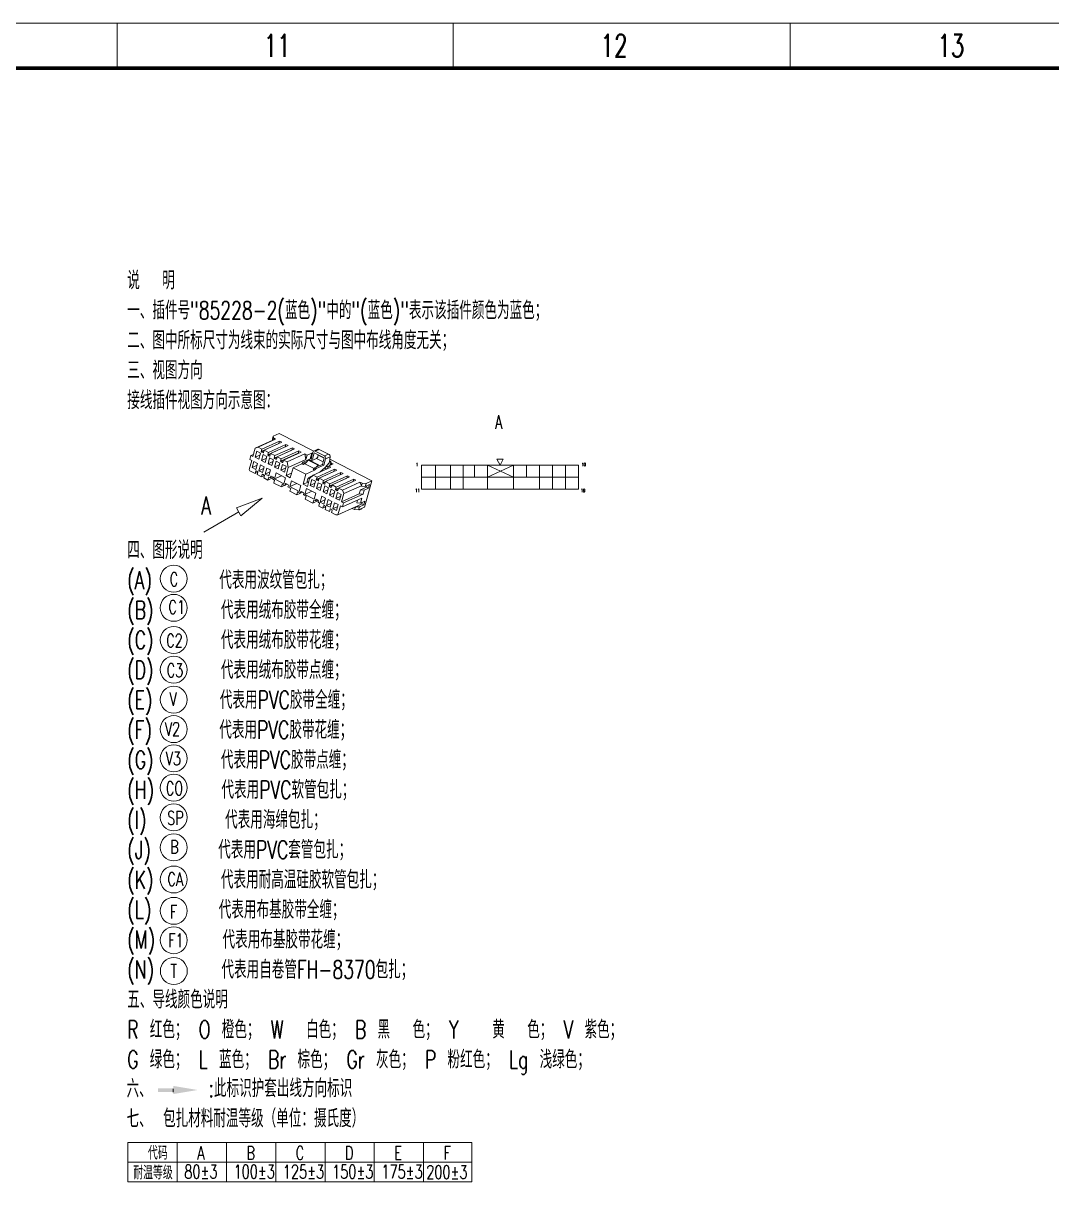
# Model space of a CAD drawing. Header units: millimetres. Extents: x 296 to 1485, y 44 to 885.
# Drawn here: x 1027.4 to 1256.5, y 627.6 to 885.4 of the extents above; entities that cross this region are included whole.
import ezdxf

# ---------------------------------------------------------------- set-up
doc = ezdxf.new("R2010")
doc.units = ezdxf.units.MM
doc.layers.add('0Filament', color=7, linetype='Continuous', lineweight=20)
doc.layers.add('2FRAME', color=2, linetype='Continuous', lineweight=70)
doc.styles.add('HZ', font='TXT', dxfattribs={"width": 0.7, "height": 4, "bigfont": 'HZTXT'})

msp = doc.modelspace()

# ---------------------------------------------------------------- hatches: boundary and pattern name
at = {"layer": '0Filament'}
msp.add_hatch(color=256, dxfattribs=at).paths.add_polyline_path([(1060.87, 648.39), (1057.47, 648.39), (1057.47, 647.61), (1060.87, 647.61)])

# ---------------------------------------------------------------- linework, layer by layer
for p, q in [((296.47, 885.43), (1485.47, 885.43)), ((1048.39, 885.43), (1048.39, 875.53)), ((1123.21, 885.43), (1123.21, 875.53)), ((1198.24, 885.43), (1198.24, 875.53)), ((1095.69, 788.39), (1105.08, 783.59)), ((1074.93, 777.57), (1080.62, 779.7)), ((1080.62, 779.7), (1075.93, 775.84)), ((1074.93, 777.57), (1075.93, 775.84)), ((1050.77, 627.61), (1050.77, 636.38)), ((1050.77, 636.38), (1127.3, 636.38)), ((1061.74, 627.61), (1061.74, 636.38)), ((1072.71, 627.61), (1072.71, 636.38)), ((1083.68, 627.61), (1083.68, 636.38)), ((1094.65, 627.61), (1094.65, 636.38)), ((1105.62, 627.61), (1105.62, 636.38)), ((1116.59, 627.61), (1116.59, 636.38)), ((1127.3, 636.38), (1127.3, 627.61)), ((1050.77, 631.99), (1127.3, 631.99)), ((1127.3, 627.61), (1050.77, 627.61))]:
    msp.add_line(p, q, dxfattribs=at)
at = {"layer": '0Filament', "ltscale": 0.071605}
for p, q in [((1084.42, 794.14), (1083.12, 793.55)), ((1105.08, 783.59), (1103.78, 783)), ((1103.43, 777.71), (1102.12, 777.12))]:
    msp.add_line(p, q, dxfattribs=at)
at = {"layer": '0Filament', "ltscale": 0.43274}
for p, q in [((1084.42, 794.14), (1092.13, 790.21)), ((1116.12, 781.71), (1116.12, 787.05)), ((1116.12, 787.05), (1151.09, 787.05)), ((1119.27, 781.71), (1119.27, 787.05)), ((1122.55, 781.71), (1122.55, 787.05)), ((1125.38, 781.71), (1125.38, 787.05)), ((1127.95, 784.38), (1127.95, 787.05)), ((1130.84, 781.71), (1130.84, 787.05)), ((1136.63, 784.38), (1130.84, 787.05)), ((1130.84, 784.38), (1136.63, 787.05)), ((1132.91, 788.44), (1134.3, 788.44)), ((1132.91, 788.44), (1133.61, 787.05)), ((1133.61, 787.05), (1134.3, 788.44)), ((1136.63, 781.71), (1136.63, 787.05)), ((1139.52, 784.38), (1139.52, 787.05)), ((1142.41, 781.71), (1142.41, 787.05)), ((1145.31, 781.71), (1145.31, 787.05)), ((1148.2, 781.71), (1148.2, 787.05)), ((1151.09, 781.71), (1151.09, 787.05)), ((1116.12, 784.38), (1151.09, 784.38)), ((1116.12, 781.71), (1151.09, 781.71))]:
    msp.add_line(p, q, dxfattribs=at)
at = {"layer": '0Filament', "ltscale": 0.214814}
for p, q in [((1079.09, 790.83), (1083, 792.61)), ((1079.73, 791.11), (1083.64, 792.88)), ((1085.8, 791.18), (1081.89, 789.4)), ((1087.38, 790.97), (1083.47, 789.2)), ((1087.87, 790.72), (1083.96, 788.95)), ((1086.22, 787.79), (1090.13, 789.57)), ((1092.02, 784.83), (1095.93, 786.61)), ((1098.05, 784.92), (1094.14, 783.15)), ((1098.2, 785.45), (1094.28, 783.67)), ((1098.69, 785.2), (1094.77, 783.42)), ((1099.63, 784.72), (1095.71, 782.94)), ((1098.51, 781.52), (1102.42, 783.29)), ((1097.53, 776.04), (1101.44, 777.82))]:
    msp.add_line(p, q, dxfattribs=at)
at = {"layer": '0Filament', "ltscale": 0.214816}
for p, q in [((1084.37, 791.91), (1080.46, 790.13)), ((1084.52, 792.43), (1080.61, 790.66)), ((1085.01, 792.18), (1081.1, 790.41)), ((1085.95, 791.7), (1082.04, 789.93)), ((1086.44, 791.45), (1082.53, 789.68)), ((1087.23, 790.45), (1083.32, 788.67)), ((1088.66, 789.72), (1084.75, 787.94)), ((1088.81, 790.24), (1084.89, 788.47)), ((1089.3, 789.99), (1085.38, 788.22)), ((1086.47, 786.53), (1090.39, 788.31)), ((1096.62, 785.65), (1092.71, 783.88)), ((1096.77, 786.18), (1092.86, 784.4)), ((1099.48, 784.19), (1095.57, 782.42)), ((1100.12, 784.47), (1096.2, 782.69)), ((1101.05, 783.99), (1097.14, 782.21)), ((1100.91, 783.46), (1096.99, 781.69)), ((1101.54, 783.74), (1097.63, 781.96)), ((1098.85, 780.74), (1102.76, 782.51))]:
    msp.add_line(p, q, dxfattribs=at)
at = {"layer": '0Filament', "ltscale": 0.034189}
for p, q in [((1083.12, 793.55), (1082.93, 792.89)), ((1082.1, 784.43), (1081.91, 783.77)), ((1083.4, 783.76), (1083.22, 783.1)), ((1085.12, 782.88), (1084.93, 782.23)), ((1087, 781.92), (1086.81, 781.27)), ((1102.76, 782.4), (1102.95, 783.06)), ((1103.78, 783), (1103.59, 782.34)), ((1088.36, 780.47), (1088.55, 781.13)), ((1090.24, 779.52), (1090.43, 780.17)), ((1091.96, 778.64), (1092.14, 779.3)), ((1093.26, 777.97), (1093.45, 778.63)), ((1102.31, 777.78), (1102.12, 777.12))]:
    msp.add_line(p, q, dxfattribs=at)
at = {"layer": '0Filament', "ltscale": 0.014991}
msp.add_line((1082.98, 792.6), (1082.93, 792.89), dxfattribs=at)
at = {"layer": '0Filament', "ltscale": 0.027351}
for p, q in [((1083, 792.61), (1083.15, 793.13)), ((1084.37, 791.91), (1084.52, 792.43)), ((1080.61, 790.66), (1080.46, 790.13)), ((1081.1, 790.41), (1080.95, 789.88)), ((1082.53, 789.68), (1082.38, 789.15)), ((1083.47, 789.2), (1083.32, 788.67)), ((1087.23, 790.45), (1087.38, 790.97)), ((1088.66, 789.72), (1088.81, 790.24)), ((1084.89, 788.47), (1084.75, 787.94)), ((1085.38, 788.22), (1085.24, 787.69)), ((1079.22, 785.74), (1079.07, 785.22)), ((1080.65, 785.01), (1080.5, 784.49)), ((1081.14, 784.76), (1080.99, 784.24)), ((1092.71, 783.88), (1092.86, 784.4)), ((1096.62, 785.65), (1096.77, 786.18)), ((1099.48, 784.19), (1099.63, 784.72)), ((1100.91, 783.46), (1101.05, 783.99)), ((1094.14, 783.15), (1094.28, 783.67)), ((1094.63, 782.9), (1094.77, 783.42)), ((1095.57, 782.42), (1095.71, 782.94)), ((1096.06, 782.17), (1096.2, 782.69)), ((1096.99, 781.69), (1097.14, 782.21)), ((1097.48, 781.44), (1097.63, 781.96)), ((1102.76, 782.51), (1102.91, 783.04)), ((1094.67, 777.25), (1094.82, 777.78)), ((1095.61, 776.77), (1095.76, 777.3)), ((1096.1, 776.52), (1096.25, 777.05))]:
    msp.add_line(p, q, dxfattribs=at)
at = {"layer": '0Filament', "ltscale": 0.034777}
for p, q in [((1083, 792.61), (1083.64, 792.88)), ((1079.09, 790.83), (1079.73, 791.11))]:
    msp.add_line(p, q, dxfattribs=at)
at = {"layer": '0Filament', "ltscale": 0.020395}
msp.add_line((1083.19, 793.15), (1083.12, 793.55), dxfattribs=at)
at = {"layer": '0Filament', "ltscale": 0.002009}
for p, q in [((1083.19, 793.15), (1083.15, 793.13)), ((1102.95, 783.06), (1102.91, 783.04))]:
    msp.add_line(p, q, dxfattribs=at)
at = {"layer": '0Filament', "ltscale": 0.027506}
for p, q in [((1083.64, 792.88), (1083.15, 793.13)), ((1084.52, 792.43), (1085.01, 792.18)), ((1085.95, 791.7), (1086.44, 791.45)), ((1087.38, 790.97), (1087.87, 790.72)), ((1088.81, 790.24), (1089.3, 789.99)), ((1097.26, 785.93), (1096.77, 786.18)), ((1098.69, 785.2), (1098.2, 785.45)), ((1101.54, 783.74), (1101.05, 783.99)), ((1102.91, 783.04), (1102.42, 783.29))]:
    msp.add_line(p, q, dxfattribs=at)
at = {"layer": '0Filament', "ltscale": 0.000609419}
for p, q in [((1084.37, 791.91), (1084.38, 791.9)), ((1100.91, 783.45), (1100.91, 783.46))]:
    msp.add_line(p, q, dxfattribs=at)
at = {"layer": '0Filament', "ltscale": 0.027352}
for p, q in [((1085.8, 791.18), (1085.95, 791.7)), ((1082.04, 789.93), (1081.89, 789.4)), ((1083.96, 788.95), (1083.81, 788.42)), ((1079.71, 785.49), (1079.56, 784.97)), ((1093.2, 783.63), (1093.35, 784.15)), ((1098.05, 784.92), (1098.2, 785.45)), ((1094.18, 777.5), (1094.33, 778.03))]:
    msp.add_line(p, q, dxfattribs=at)
at = {"layer": '0Filament', "ltscale": 0.045585}
for p, q in [((1077.88, 788.34), (1078.12, 789.22)), ((1102.28, 780.69), (1102.53, 781.57)), ((1103.36, 781.51), (1103.11, 780.63)), ((1098.53, 777.79), (1098.78, 778.67))]:
    msp.add_line(p, q, dxfattribs=at)
at = {"layer": '0Filament', "ltscale": 0.032344}
msp.add_line((1078.71, 789.48), (1078.12, 789.22), dxfattribs=at)
at = {"layer": '0Filament', "ltscale": 0.025213}
for p, q in [((1078.12, 789.22), (1078.57, 788.99)), ((1077.88, 788.34), (1078.32, 788.11)), ((1098.09, 778.02), (1098.53, 777.79)), ((1102.82, 778.45), (1103.27, 778.22))]:
    msp.add_line(p, q, dxfattribs=at)
at = {"layer": '0Filament', "ltscale": 0.09573}
msp.add_line((1078.57, 788.99), (1079.09, 790.83), dxfattribs=at)
at = {"layer": '0Filament', "ltscale": 0.068379}
for p, q in [((1079.46, 790.16), (1079.09, 788.85)), ((1081.71, 789.02), (1081.34, 787.7)), ((1078.82, 787.88), (1078.45, 786.57)), ((1081.07, 786.73), (1080.7, 785.42)), ((1082.32, 788.7), (1081.95, 787.39)), ((1084.57, 787.56), (1084.2, 786.24)), ((1085.88, 784.27), (1085.51, 782.96)), ((1091.34, 782.59), (1091.71, 783.91)), ((1087.17, 783.62), (1086.8, 782.3)), ((1089.25, 782.55), (1088.88, 781.24)), ((1090.54, 781.9), (1090.17, 780.58)), ((1093.59, 781.45), (1093.96, 782.76)), ((1094.2, 781.13), (1094.57, 782.45)), ((1095.63, 780.4), (1096, 781.72)), ((1096.44, 779.99), (1096.82, 781.3)), ((1094.99, 778.12), (1095.36, 779.44)), ((1097.23, 776.97), (1097.6, 778.29))]:
    msp.add_line(p, q, dxfattribs=at)
at = {"layer": '0Filament', "ltscale": 0.058808}
for p, q in [((1079.09, 788.85), (1080.16, 789.33)), ((1080.52, 788.12), (1081.59, 788.6)), ((1083.38, 786.66), (1084.45, 787.14)), ((1084.81, 785.93), (1085.88, 786.41)), ((1079.88, 785.84), (1080.95, 786.32)), ((1081.31, 785.11), (1082.38, 785.59)), ((1091.34, 782.59), (1092.41, 783.08)), ((1095.63, 780.4), (1096.7, 780.89)), ((1096.41, 777.39), (1097.49, 777.88))]:
    msp.add_line(p, q, dxfattribs=at)
at = {"layer": '0Filament', "ltscale": 0.045844}
for p, q in [((1079.46, 790.16), (1080.28, 789.75)), ((1080.52, 788.12), (1081.34, 787.7)), ((1081.68, 786.42), (1082.5, 786.01)), ((1085.18, 787.24), (1086, 786.83)), ((1081.31, 785.11), (1082.12, 784.69)), ((1084.81, 785.93), (1085.63, 785.51)), ((1091.71, 783.91), (1092.53, 783.49)), ((1092.77, 781.86), (1093.59, 781.45)), ((1094.57, 782.45), (1095.39, 782.03)), ((1096, 781.72), (1096.82, 781.3)), ((1093.56, 778.85), (1094.37, 778.43)), ((1093.93, 780.17), (1094.74, 779.75)), ((1095.63, 780.4), (1096.44, 779.99)), ((1097.06, 779.67), (1097.87, 779.26)), ((1097.43, 780.99), (1098.24, 780.57))]:
    msp.add_line(p, q, dxfattribs=at)
at = {"layer": '0Filament', "ltscale": 0.049281}
msp.add_line((1079.73, 791.11), (1080.61, 790.66), dxfattribs=at)
at = {"layer": '0Filament', "ltscale": 0.068378}
for p, q in [((1080.28, 789.75), (1079.91, 788.43)), ((1080.89, 789.43), (1080.52, 788.12)), ((1079.64, 787.46), (1079.27, 786.15)), ((1080.25, 787.15), (1079.88, 785.84)), ((1081.68, 786.42), (1081.31, 785.11)), ((1083.14, 788.29), (1082.77, 786.97)), ((1083.75, 787.97), (1083.38, 786.66)), ((1085.18, 787.24), (1084.81, 785.93)), ((1086, 786.83), (1085.63, 785.51)), ((1082.5, 786.01), (1082.12, 784.69)), ((1083.8, 785.34), (1083.43, 784.02)), ((1092.16, 782.18), (1092.53, 783.49)), ((1092.77, 781.86), (1093.14, 783.18)), ((1095.02, 780.72), (1095.39, 782.03)), ((1092.62, 780.83), (1092.25, 779.52)), ((1093.56, 778.85), (1093.93, 780.17)), ((1094.37, 778.43), (1094.74, 779.75)), ((1095.8, 777.7), (1096.17, 779.02)), ((1096.41, 777.39), (1096.79, 778.71)), ((1097.06, 779.67), (1097.43, 780.99)), ((1097.87, 779.26), (1098.24, 780.57))]:
    msp.add_line(p, q, dxfattribs=at)
at = {"layer": '0Filament', "ltscale": 0.007071}
for p, q in [((1080.52, 790), (1080.46, 790.13)), ((1083.37, 788.54), (1083.32, 788.67)), ((1084.8, 787.81), (1084.75, 787.94)), ((1081.08, 784.89), (1081.14, 784.76)), ((1083.16, 784.3), (1083.1, 784.43)), ((1092.76, 783.75), (1092.71, 783.88)), ((1086.51, 782.59), (1086.45, 782.72)), ((1094.19, 783.02), (1094.14, 783.15)), ((1095.62, 782.29), (1095.57, 782.42)), ((1097.05, 781.56), (1096.99, 781.69)), ((1089.94, 780.84), (1089.88, 780.97)), ((1094.76, 777.91), (1094.82, 777.78))]:
    msp.add_line(p, q, dxfattribs=at)
at = {"layer": '0Filament', "ltscale": 0.029403}
for p, q in [((1081.05, 790.25), (1080.52, 790)), ((1085.34, 788.06), (1084.8, 787.81))]:
    msp.add_line(p, q, dxfattribs=at)
at = {"layer": '0Filament', "ltscale": 0.018336}
for p, q in [((1080.84, 789.84), (1080.52, 790)), ((1085.13, 787.65), (1084.8, 787.81)), ((1090.13, 787.61), (1089.81, 787.77)), ((1091.86, 788.39), (1091.53, 788.55))]:
    msp.add_line(p, q, dxfattribs=at)
at = {"layer": '0Filament', "ltscale": 0.005882}
for p, q in [((1080.95, 789.88), (1080.84, 789.84)), ((1083.81, 788.42), (1083.7, 788.38)), ((1096.06, 782.17), (1095.95, 782.12))]:
    msp.add_line(p, q, dxfattribs=at)
at = {"layer": '0Filament', "ltscale": 0.005796}
for p, q in [((1080.95, 789.88), (1080.84, 789.84)), ((1082.38, 789.15), (1082.27, 789.11)), ((1083.81, 788.42), (1083.7, 788.38)), ((1085.24, 787.69), (1085.13, 787.65)), ((1079.22, 785.74), (1079.33, 785.79)), ((1080.65, 785.01), (1080.76, 785.06)), ((1082.65, 784.66), (1082.55, 784.61)), ((1085.92, 782.99), (1085.81, 782.94)), ((1089.35, 781.24), (1089.24, 781.19)), ((1093.2, 783.63), (1093.09, 783.58)), ((1094.63, 782.9), (1094.52, 782.85)), ((1096.06, 782.17), (1095.95, 782.12)), ((1092.7, 779.53), (1092.59, 779.48)), ((1094.33, 778.03), (1094.44, 778.08)), ((1095.76, 777.3), (1095.86, 777.35))]:
    msp.add_line(p, q, dxfattribs=at)
at = {"layer": '0Filament', "ltscale": 0.045843}
for p, q in [((1080.89, 789.43), (1081.71, 789.02)), ((1078.45, 786.57), (1079.27, 786.15)), ((1080.25, 787.15), (1081.07, 786.73)), ((1081.95, 787.39), (1082.77, 786.97)), ((1083.75, 787.97), (1084.57, 787.56)), ((1091.34, 782.59), (1092.16, 782.18)), ((1093.14, 783.18), (1093.96, 782.76)), ((1094.2, 781.13), (1095.02, 780.72)), ((1096.79, 778.71), (1097.6, 778.29)), ((1094.99, 778.12), (1095.8, 777.7))]:
    msp.add_line(p, q, dxfattribs=at)
at = {"layer": '0Filament', "ltscale": 0.052719}
for p, q in [((1081.1, 790.41), (1082.04, 789.93)), ((1083.96, 788.95), (1084.89, 788.47)), ((1085.97, 784.76), (1086.91, 784.28)), ((1094.77, 783.42), (1095.71, 782.94)), ((1096.2, 782.69), (1097.14, 782.21)), ((1094.67, 777.25), (1095.61, 776.77)), ((1096.1, 776.52), (1097.04, 776.04))]:
    msp.add_line(p, q, dxfattribs=at)
at = {"layer": '0Filament', "ltscale": 0.00707}
for p, q in [((1081.94, 789.27), (1081.89, 789.4)), ((1079.66, 785.62), (1079.71, 785.49)), ((1093.2, 779.17), (1093.15, 779.3)), ((1096.19, 777.18), (1096.25, 777.05))]:
    msp.add_line(p, q, dxfattribs=at)
at = {"layer": '0Filament', "ltscale": 0.029405}
for p, q in [((1082.48, 789.52), (1081.94, 789.27)), ((1083.91, 788.79), (1083.37, 788.54)), ((1093.3, 783.99), (1092.76, 783.75)), ((1094.73, 783.26), (1094.19, 783.02)), ((1096.16, 782.53), (1095.62, 782.29)), ((1097.59, 781.8), (1097.05, 781.56))]:
    msp.add_line(p, q, dxfattribs=at)
at = {"layer": '0Filament', "ltscale": 0.018338}
for p, q in [((1082.27, 789.11), (1081.94, 789.27)), ((1083.7, 788.38), (1083.37, 788.54)), ((1089.79, 787.22), (1089.46, 787.39)), ((1092.67, 786.31), (1092.34, 786.48)), ((1094.39, 787.09), (1094.06, 787.26)), ((1096.12, 787.52), (1096.44, 787.35)), ((1079.33, 785.79), (1079.66, 785.62)), ((1080.76, 785.06), (1081.08, 784.89)), ((1092.32, 785.93), (1091.99, 786.09)), ((1093.09, 783.58), (1092.76, 783.75)), ((1094.52, 782.85), (1094.19, 783.02)), ((1095.95, 782.12), (1095.62, 782.29)), ((1097.38, 781.39), (1097.05, 781.56)), ((1094.44, 778.08), (1094.76, 777.91)), ((1095.86, 777.35), (1096.19, 777.18))]:
    msp.add_line(p, q, dxfattribs=at)
at = {"layer": '0Filament', "ltscale": 0.00588}
for p, q in [((1082.38, 789.15), (1082.27, 789.11)), ((1093.2, 783.63), (1093.09, 783.58)), ((1094.63, 782.9), (1094.52, 782.85)), ((1097.48, 781.44), (1097.38, 781.39))]:
    msp.add_line(p, q, dxfattribs=at)
at = {"layer": '0Filament', "ltscale": 0.052721}
for p, q in [((1082.53, 789.68), (1083.47, 789.2)), ((1093.35, 784.15), (1094.28, 783.67)), ((1089.77, 782.82), (1090.71, 782.34))]:
    msp.add_line(p, q, dxfattribs=at)
at = {"layer": '0Filament', "ltscale": 0.000608721}
for p, q in [((1085.8, 791.18), (1085.81, 791.17)), ((1096.62, 785.64), (1096.62, 785.65)), ((1098.05, 784.91), (1098.05, 784.92))]:
    msp.add_line(p, q, dxfattribs=at)
at = {"layer": '0Filament', "ltscale": 0.000608106}
for p, q in [((1087.23, 790.45), (1087.23, 790.44)), ((1099.48, 784.18), (1099.48, 784.19))]:
    msp.add_line(p, q, dxfattribs=at)
at = {"layer": '0Filament', "ltscale": 0.000608805}
msp.add_line((1088.66, 789.72), (1088.66, 789.71), dxfattribs=at)
at = {"layer": '0Filament', "ltscale": 0.064202}
for p, q in [((1090.13, 789.57), (1090.39, 788.31)), ((1086.22, 787.79), (1086.47, 786.53))]:
    msp.add_line(p, q, dxfattribs=at)
at = {"layer": '0Filament', "ltscale": 0.029798}
for p, q in [((1090.13, 789.57), (1090.66, 789.3)), ((1095.4, 786.88), (1095.93, 786.61)), ((1086.45, 782.72), (1085.92, 782.99)), ((1089.88, 780.97), (1089.35, 781.24))]:
    msp.add_line(p, q, dxfattribs=at)
at = {"layer": '0Filament', "ltscale": 0.051322}
msp.add_line((1090.39, 788.31), (1090.66, 789.3), dxfattribs=at)
at = {"layer": '0Filament', "ltscale": 0.057285}
for p, q in [((1091.71, 789.77), (1090.66, 789.3)), ((1096.44, 787.35), (1095.4, 786.88))]:
    msp.add_line(p, q, dxfattribs=at)
at = {"layer": '0Filament', "ltscale": 0.067625}
msp.add_line((1091.71, 789.77), (1091.34, 788.47), dxfattribs=at)
at = {"layer": '0Filament', "ltscale": 0.072937}
for p, q in [((1091.53, 788.55), (1091.92, 789.96)), ((1094.39, 787.09), (1094.78, 788.5))]:
    msp.add_line(p, q, dxfattribs=at)
at = {"layer": '0Filament', "ltscale": 0.008064}
msp.add_line((1091.71, 789.77), (1091.85, 789.7), dxfattribs=at)
at = {"layer": '0Filament', "ltscale": 0.074706}
for p, q in [((1091.86, 788.39), (1092.26, 789.82)), ((1094.06, 787.26), (1094.47, 788.7))]:
    msp.add_line(p, q, dxfattribs=at)
at = {"layer": '0Filament', "ltscale": 0.051281}
msp.add_line((1093.06, 790.63), (1092.13, 790.2), dxfattribs=at)
at = {"layer": '0Filament', "ltscale": 0.123776}
for p, q in [((1092.26, 789.82), (1094.47, 788.7)), ((1093.1, 787.09), (1090.9, 788.22)), ((1093.23, 787.15), (1091.03, 788.28))]:
    msp.add_line(p, q, dxfattribs=at)
at = {"layer": '0Filament', "ltscale": 0.050123}
for p, q in [((1092.46, 790.19), (1093.37, 790.6)), ((1095.41, 789.56), (1094.5, 789.15))]:
    msp.add_line(p, q, dxfattribs=at)
at = {"layer": '0Filament', "ltscale": 0.114608}
for p, q in [((1094.5, 789.15), (1092.46, 790.19)), ((1095.41, 789.56), (1093.37, 790.6))]:
    msp.add_line(p, q, dxfattribs=at)
at = {"layer": '0Filament', "ltscale": 0.01214}
for p, q in [((1093.02, 788.88), (1093.08, 789.11)), ((1095.55, 787.59), (1095.62, 787.82))]:
    msp.add_line(p, q, dxfattribs=at)
at = {"layer": '0Filament', "ltscale": 0.013681}
msp.add_line((1093.12, 789.39), (1093.08, 789.11), dxfattribs=at)
at = {"layer": '0Filament', "ltscale": 0.074931}
msp.add_line((1093.11, 789.3), (1094.44, 788.62), dxfattribs=at)
at = {"layer": '0Filament', "ltscale": 0.053937}
msp.add_line((1095.76, 788.94), (1094.78, 788.5), dxfattribs=at)
at = {"layer": '0Filament', "ltscale": 0.056592}
msp.add_line((1095.76, 788.94), (1095.62, 787.82), dxfattribs=at)
at = {"layer": '0Filament', "ltscale": 0.102568}
msp.add_line((1077.77, 786.14), (1078.32, 788.11), dxfattribs=at)
at = {"layer": '0Filament', "ltscale": 0.05881}
for p, q in [((1078.45, 786.57), (1079.52, 787.05)), ((1081.95, 787.39), (1083.02, 787.87)), ((1092.77, 781.86), (1093.84, 782.35)), ((1094.2, 781.13), (1095.27, 781.62)), ((1093.56, 778.85), (1094.63, 779.34)), ((1097.06, 779.67), (1098.13, 780.16)), ((1094.99, 778.12), (1096.06, 778.61))]:
    msp.add_line(p, q, dxfattribs=at)
at = {"layer": '0Filament', "ltscale": 0.045842}
for p, q in [((1078.82, 787.88), (1079.64, 787.46)), ((1079.09, 788.85), (1079.91, 788.43)), ((1082.32, 788.7), (1083.14, 788.29)), ((1083.38, 786.66), (1084.2, 786.24)), ((1079.88, 785.84), (1080.7, 785.42)), ((1095.36, 779.44), (1096.17, 779.02)), ((1096.41, 777.39), (1097.23, 776.97))]:
    msp.add_line(p, q, dxfattribs=at)
at = {"layer": '0Filament', "ltscale": 0.005881}
msp.add_line((1085.24, 787.69), (1085.13, 787.65), dxfattribs=at)
at = {"layer": '0Filament', "ltscale": 0.04699}
msp.add_line((1085.38, 788.22), (1086.22, 787.79), dxfattribs=at)
at = {"layer": '0Filament', "ltscale": 0.092272}
msp.add_line((1086.47, 786.53), (1085.97, 784.76), dxfattribs=at)
at = {"layer": '0Filament', "ltscale": 0.116243}
msp.add_line((1086.91, 784.28), (1087.54, 786.51), dxfattribs=at)
at = {"layer": '0Filament', "ltscale": 0.105414}
for p, q in [((1089.46, 787.39), (1087.54, 786.51)), ((1092.32, 785.93), (1090.4, 785.05))]:
    msp.add_line(p, q, dxfattribs=at)
at = {"layer": '0Filament', "ltscale": 0.160451}
msp.add_line((1090.4, 785.05), (1087.54, 786.51), dxfattribs=at)
at = {"layer": '0Filament', "ltscale": 0.025904}
for p, q in [((1089.81, 787.77), (1089.46, 787.39)), ((1090.5, 787.77), (1090.15, 787.38))]:
    msp.add_line(p, q, dxfattribs=at)
at = {"layer": '0Filament', "ltscale": 0.025903}
for p, q in [((1090.13, 787.61), (1089.79, 787.22)), ((1092.34, 786.48), (1091.99, 786.09)), ((1092.67, 786.31), (1092.32, 785.93))]:
    msp.add_line(p, q, dxfattribs=at)
at = {"layer": '0Filament', "ltscale": 0.01987}
msp.add_line((1090.15, 787.38), (1089.79, 787.22), dxfattribs=at)
at = {"layer": '0Filament', "ltscale": 0.094519}
for p, q in [((1091.53, 788.55), (1089.81, 787.77)), ((1094.39, 787.09), (1092.67, 786.31))]:
    msp.add_line(p, q, dxfattribs=at)
at = {"layer": '0Filament', "ltscale": 0.019872}
for p, q in [((1090.5, 787.77), (1090.13, 787.61)), ((1092.7, 786.64), (1092.34, 786.48))]:
    msp.add_line(p, q, dxfattribs=at)
at = {"layer": '0Filament', "ltscale": 0.115485}
msp.add_line((1092.21, 786.33), (1090.15, 787.38), dxfattribs=at)
at = {"layer": '0Filament', "ltscale": 0.030221}
for p, q in [((1090.9, 788.22), (1090.5, 787.77)), ((1093.1, 787.09), (1092.7, 786.64))]:
    msp.add_line(p, q, dxfattribs=at)
at = {"layer": '0Filament', "ltscale": 0.00716}
for p, q in [((1091.03, 788.28), (1090.9, 788.22)), ((1093.23, 787.15), (1093.1, 787.09))]:
    msp.add_line(p, q, dxfattribs=at)
at = {"layer": '0Filament', "ltscale": 0.030122}
msp.add_line((1091.86, 788.39), (1091.31, 788.14), dxfattribs=at)
at = {"layer": '0Filament', "ltscale": 0.067138}
msp.add_line((1092.77, 788.57), (1091.55, 788.02), dxfattribs=at)
at = {"layer": '0Filament', "ltscale": 0.023647}
msp.add_line((1093.13, 786.84), (1092.7, 786.64), dxfattribs=at)
at = {"layer": '0Filament', "ltscale": 0.019928}
msp.add_line((1093.02, 788.88), (1092.77, 788.57), dxfattribs=at)
at = {"layer": '0Filament', "ltscale": 0.081558}
msp.add_line((1092.77, 788.57), (1094.22, 787.83), dxfattribs=at)
at = {"layer": '0Filament', "ltscale": 0.051}
msp.add_line((1094.06, 787.26), (1093.13, 786.84), dxfattribs=at)
at = {"layer": '0Filament', "ltscale": 0.016533}
msp.add_line((1093.23, 787.15), (1093.13, 786.84), dxfattribs=at)
at = {"layer": '0Filament', "ltscale": 0.082202}
msp.add_line((1094.71, 786.55), (1093.46, 785.49), dxfattribs=at)
at = {"layer": '0Filament', "ltscale": 0.026143}
msp.add_line((1095.05, 786.21), (1094.59, 786.45), dxfattribs=at)
at = {"layer": '0Filament', "ltscale": 0.066593}
msp.add_line((1095.55, 787.59), (1094.71, 786.55), dxfattribs=at)
at = {"layer": '0Filament', "ltscale": 0.021432}
msp.add_line((1095.34, 786.66), (1094.96, 786.86), dxfattribs=at)
at = {"layer": '0Filament', "ltscale": 0.030493}
msp.add_line((1095.23, 786.29), (1095.4, 786.88), dxfattribs=at)
at = {"layer": '0Filament', "ltscale": 0.018434}
msp.add_line((1095.64, 788.01), (1095.97, 787.84), dxfattribs=at)
at = {"layer": '0Filament', "ltscale": 0.042221}
msp.add_line((1095.97, 787.84), (1095.74, 787.03), dxfattribs=at)
at = {"layer": '0Filament', "ltscale": 0.017929}
msp.add_line((1095.97, 787.84), (1096.12, 787.52), dxfattribs=at)
at = {"layer": '0Filament', "ltscale": 0.018765}
msp.add_line((1096.12, 787.52), (1096.02, 787.16), dxfattribs=at)
at = {"layer": '0Filament', "ltscale": 0.017676}
msp.add_line((1077.77, 786.14), (1077.91, 785.81), dxfattribs=at)
at = {"layer": '0Filament', "ltscale": 0.065326}
msp.add_line((1077.91, 785.81), (1079.07, 785.22), dxfattribs=at)
at = {"layer": '0Filament', "ltscale": 0.034779}
for p, q in [((1079.07, 785.22), (1079.71, 785.5)), ((1080.5, 784.49), (1081.14, 784.78)), ((1094.18, 777.5), (1094.81, 777.79)), ((1097.04, 776.04), (1097.53, 776.04))]:
    msp.add_line(p, q, dxfattribs=at)
at = {"layer": '0Filament', "ltscale": 0.05272}
msp.add_line((1079.56, 784.97), (1080.5, 784.49), dxfattribs=at)
at = {"layer": '0Filament', "ltscale": 0.051573}
for p, q in [((1080.99, 784.24), (1081.91, 783.77)), ((1093.26, 777.97), (1094.18, 777.5))]:
    msp.add_line(p, q, dxfattribs=at)
at = {"layer": '0Filament', "ltscale": 0.067787}
msp.add_line((1081.91, 783.77), (1083.15, 784.33), dxfattribs=at)
at = {"layer": '0Filament', "ltscale": 0.019484}
for p, q in [((1082.1, 784.43), (1082.44, 784.25)), ((1083.06, 783.94), (1083.4, 783.76)), ((1092.14, 779.3), (1092.49, 779.12)), ((1093.1, 778.81), (1093.45, 778.63))]:
    msp.add_line(p, q, dxfattribs=at)
at = {"layer": '0Filament', "ltscale": 0.018866}
for p, q in [((1082.55, 784.61), (1082.44, 784.25)), ((1092.49, 779.12), (1092.59, 779.48))]:
    msp.add_line(p, q, dxfattribs=at)
at = {"layer": '0Filament', "ltscale": 0.029366}
for p, q in [((1082.44, 784.25), (1082.98, 784.49)), ((1085.71, 782.58), (1086.25, 782.82)), ((1089.14, 780.83), (1089.67, 781.07)), ((1092.49, 779.12), (1093.02, 779.36))]:
    msp.add_line(p, q, dxfattribs=at)
at = {"layer": '0Filament', "ltscale": 0.025215}
for p, q in [((1083.1, 784.43), (1082.65, 784.66)), ((1103.87, 782.18), (1104.32, 781.95)), ((1093.15, 779.3), (1092.7, 779.53))]:
    msp.add_line(p, q, dxfattribs=at)
at = {"layer": '0Filament', "ltscale": 0.018868}
for p, q in [((1083.16, 784.3), (1083.06, 783.94)), ((1089.14, 780.83), (1089.24, 781.19)), ((1093.1, 778.81), (1093.2, 779.17))]:
    msp.add_line(p, q, dxfattribs=at)
at = {"layer": '0Filament', "ltscale": 0.085718}
for p, q in [((1083.43, 784.02), (1084.99, 784.73)), ((1086.8, 782.3), (1088.36, 783.01))]:
    msp.add_line(p, q, dxfattribs=at)
at = {"layer": '0Filament', "ltscale": 0.1169}
for p, q in [((1083.43, 784.02), (1085.51, 782.96)), ((1086.8, 782.3), (1088.88, 781.24)), ((1087.17, 783.62), (1089.25, 782.55)), ((1090.54, 781.9), (1092.62, 780.83))]:
    msp.add_line(p, q, dxfattribs=at)
at = {"layer": '0Filament', "ltscale": 0.116899}
for p, q in [((1083.8, 785.34), (1085.88, 784.27)), ((1090.17, 780.58), (1092.25, 779.52))]:
    msp.add_line(p, q, dxfattribs=at)
at = {"layer": '0Filament', "ltscale": 0.067629}
msp.add_line((1087.2, 785.32), (1085.97, 784.76), dxfattribs=at)
at = {"layer": '0Filament', "ltscale": 0.116244}
msp.add_line((1089.77, 782.82), (1090.4, 785.05), dxfattribs=at)
at = {"layer": '0Filament', "ltscale": 0.092273}
msp.add_line((1091.21, 784.11), (1090.71, 782.34), dxfattribs=at)
at = {"layer": '0Filament', "ltscale": 0.04101}
msp.add_line((1091.19, 784.42), (1091.93, 784.76), dxfattribs=at)
at = {"layer": '0Filament', "ltscale": 0.054054}
msp.add_line((1092.02, 784.83), (1091.21, 784.11), dxfattribs=at)
at = {"layer": '0Filament', "ltscale": 0.046988}
msp.add_line((1092.02, 784.83), (1092.86, 784.4), dxfattribs=at)
at = {"layer": '0Filament', "ltscale": 0.214815}
msp.add_line((1097.26, 785.93), (1093.35, 784.15), dxfattribs=at)
at = {"layer": '0Filament', "ltscale": 0.027507}
msp.add_line((1100.12, 784.47), (1099.63, 784.72), dxfattribs=at)
at = {"layer": '0Filament', "ltscale": 0.09627}
for p, q in [((1083.22, 783.1), (1084.93, 782.23)), ((1090.24, 779.52), (1091.96, 778.64))]:
    msp.add_line(p, q, dxfattribs=at)
at = {"layer": '0Filament', "ltscale": 0.072225}
for p, q in [((1084.93, 782.23), (1086.25, 782.82)), ((1088.36, 780.47), (1089.68, 781.07))]:
    msp.add_line(p, q, dxfattribs=at)
at = {"layer": '0Filament', "ltscale": 0.033237}
for p, q in [((1085.12, 782.88), (1085.71, 782.58)), ((1086.4, 782.23), (1087, 781.92)), ((1088.55, 781.13), (1089.14, 780.83)), ((1089.83, 780.48), (1090.43, 780.17))]:
    msp.add_line(p, q, dxfattribs=at)
at = {"layer": '0Filament', "ltscale": 0.018867}
for p, q in [((1085.81, 782.94), (1085.71, 782.58)), ((1086.51, 782.59), (1086.4, 782.23)), ((1089.83, 780.48), (1089.94, 780.84))]:
    msp.add_line(p, q, dxfattribs=at)
at = {"layer": '0Filament', "ltscale": 0.0871}
msp.add_line((1086.81, 781.27), (1088.36, 780.47), dxfattribs=at)
at = {"layer": '0Filament', "ltscale": 0.060866}
msp.add_line((1089.77, 782.82), (1090.88, 783.32), dxfattribs=at)
at = {"layer": '0Filament', "ltscale": 0.085717}
msp.add_line((1090.17, 780.58), (1091.73, 781.29), dxfattribs=at)
at = {"layer": '0Filament', "ltscale": 0.011182}
msp.add_line((1090.88, 783.32), (1090.68, 783.42), dxfattribs=at)
at = {"layer": '0Filament', "ltscale": 0.005795}
msp.add_line((1097.48, 781.44), (1097.38, 781.39), dxfattribs=at)
at = {"layer": '0Filament', "ltscale": 0.049282}
msp.add_line((1097.63, 781.96), (1098.51, 781.52), dxfattribs=at)
at = {"layer": '0Filament', "ltscale": 0.042425}
msp.add_line((1098.51, 781.52), (1098.85, 780.74), dxfattribs=at)
at = {"layer": '0Filament', "ltscale": 0.042426}
msp.add_line((1102.42, 783.29), (1102.76, 782.51), dxfattribs=at)
at = {"layer": '0Filament', "ltscale": 0.073893}
for p, q in [((1102.53, 781.57), (1103.87, 782.18)), ((1101.48, 777.84), (1102.82, 778.45))]:
    msp.add_line(p, q, dxfattribs=at)
at = {"layer": '0Filament', "ltscale": 0.041588}
for p, q in [((1102.53, 781.57), (1103.36, 781.51)), ((1102.76, 782.4), (1103.59, 782.34)), ((1102.95, 783.06), (1103.78, 783)), ((1101.71, 778.67), (1102.54, 778.61)), ((1102.28, 780.69), (1103.11, 780.63)), ((1101.48, 777.84), (1102.31, 777.78))]:
    msp.add_line(p, q, dxfattribs=at)
at = {"layer": '0Filament', "ltscale": 0.052988}
msp.add_line((1104.32, 781.95), (1103.36, 781.51), dxfattribs=at)
at = {"layer": '0Filament', "ltscale": 0.305424}
msp.add_line((1105.08, 783.59), (1103.43, 777.71), dxfattribs=at)
at = {"layer": '0Filament', "ltscale": 0.052987}
for p, q in [((1104.56, 782.78), (1103.59, 782.34)), ((1103.51, 779.05), (1102.54, 778.61)), ((1103.27, 778.22), (1102.31, 777.78))]:
    msp.add_line(p, q, dxfattribs=at)
at = {"layer": '0Filament', "ltscale": 0.017504}
for p, q in [((1103.87, 782.18), (1103.97, 782.51)), ((1102.82, 778.45), (1102.92, 778.78))]:
    msp.add_line(p, q, dxfattribs=at)
at = {"layer": '0Filament', "ltscale": 0.043305}
msp.add_line((1104.56, 782.78), (1104.32, 781.95), dxfattribs=at)
at = {"layer": '0Filament', "ltscale": 0.067786}
msp.add_line((1091.96, 778.64), (1093.19, 779.2), dxfattribs=at)
at = {"layer": '0Filament', "ltscale": 0.095729}
msp.add_line((1098.33, 778.9), (1098.85, 780.74), dxfattribs=at)
at = {"layer": '0Filament', "ltscale": 0.216823}
msp.add_line((1102.28, 780.69), (1098.33, 778.9), dxfattribs=at)
at = {"layer": '0Filament', "ltscale": 0.025214}
msp.add_line((1098.33, 778.9), (1098.78, 778.67), dxfattribs=at)
at = {"layer": '0Filament', "ltscale": 0.237729}
for p, q in [((1102.86, 779.75), (1098.53, 777.79)), ((1103.11, 780.63), (1098.78, 778.67))]:
    msp.add_line(p, q, dxfattribs=at)
at = {"layer": '0Filament', "ltscale": 0.033459}
msp.add_line((1101.71, 778.67), (1101.89, 779.31), dxfattribs=at)
at = {"layer": '0Filament', "ltscale": 0.059261}
msp.add_line((1102.86, 779.75), (1102.54, 778.61), dxfattribs=at)
at = {"layer": '0Filament', "ltscale": 0.043307}
msp.add_line((1103.51, 779.05), (1103.27, 778.22), dxfattribs=at)
at = {"layer": '0Filament', "ltscale": 0.102567}
msp.add_line((1097.53, 776.04), (1098.09, 778.02), dxfattribs=at)
at = {"layer": '0Filament', "ltscale": 0.030987}
msp.add_line((1100.66, 777.47), (1101.21, 777.18), dxfattribs=at)
at = {"layer": '0Filament', "ltscale": 0.022794}
msp.add_line((1101.34, 777.62), (1101.21, 777.18), dxfattribs=at)
at = {"layer": '0Filament', "ltscale": 0.045584}
msp.add_line((1101.21, 777.18), (1102.12, 777.12), dxfattribs=at)
at = {"layer": '0Filament', "ltscale": 0.002423}
msp.add_line((1101.34, 777.62), (1101.38, 777.6), dxfattribs=at)
at = {"layer": '0Filament', "ltscale": 0.002548}
msp.add_line((1101.37, 777.62), (1101.42, 777.62), dxfattribs=at)
at = {"layer": '0Filament', "ltscale": 0.011396}
msp.add_line((1101.38, 777.6), (1101.44, 777.82), dxfattribs=at)
at = {"layer": '0Filament', "ltscale": 0.011397}
msp.add_line((1101.42, 777.62), (1101.48, 777.84), dxfattribs=at)
at = {"layer": '0Filament', "ltscale": 0.003742}
msp.add_line((1102.29, 777.14), (1102.23, 777.17), dxfattribs=at)
at = {"layer": '0Filament', "ltscale": 0.028643}
msp.add_line((1102.82, 777.37), (1102.29, 777.14), dxfattribs=at)
at = {"layer": '0Filament', "ltscale": 0.003153}
msp.add_line((1102.29, 777.14), (1102.29, 777.2), dxfattribs=at)
at = {"layer": '0Filament', "ltscale": 0.003828}
msp.add_line((1102.84, 777.45), (1102.82, 777.37), dxfattribs=at)
at = {"layer": '0Filament'}
msp.add_lwpolyline([(1075.43, 776.7), (1067.63, 772.2)], dxfattribs=at)
msp.add_lwpolyline([(1060.87, 648.29), (1060.87, 648.29), (1060.87, 647.55), (1060.87, 647.55)], close=True, dxfattribs=at)
for centre in [(1060.97, 761.83), (1060.97, 755.33), (1060.97, 748.18), (1060.97, 741.58), (1060.97, 734.89), (1060.97, 728.34), (1060.97, 721.84), (1060.97, 715.31), (1060.97, 708.71), (1060.97, 702.02), (1060.97, 694.88), (1060.97, 687.91), (1060.97, 681.37), (1060.98, 674.53)]:
    msp.add_circle(centre, 3, dxfattribs=at)
for centre, major_axis, ratio, start_param, end_param in [((1092.33, 789.75), (0.207, -0.455), 0.819667, 3.141666, 3.912644), ((1092.33, 789.75), (0.207, -0.455), 0.819667, 2.341848, 3.141666), ((1093.32, 790.19), (0.299, -0.408), 0.694756, 2.197053, 2.996857), ((1094.37, 788.71), (0.207, -0.455), 0.819667, 0.771052, 2.341848), ((1095.36, 789.15), (0.299, -0.408), 0.694756, 0.626257, 2.197053), ((1091.03, 783.87), (-0.284, -0.557), 0.399207, 3.606211, 6.283107), ((1091.03, 783.87), (-0.284, -0.557), 0.399207, 6.283107, 6.747804)]:
    msp.add_ellipse(centre, major_axis=major_axis, ratio=ratio, start_param=start_param, end_param=end_param, dxfattribs=at)
msp.add_solid([(1060.87, 648.94), (1066.27, 648.04), (1060.87, 647.14)], dxfattribs=at)
at = {"layer": '2FRAME'}
msp.add_line((306.47, 875.43), (1475.47, 875.43), dxfattribs=at)

# ---------------------------------------------------------------- texts
at = {"layer": '0Filament', "ltscale": 0.43274, "style": 'HZ', "width": 0.67}
for s, p in [('1', (1114.89, 786.87)), ('10', (1151.76, 786.87)), ('11', (1114.74, 781.1)), ('19', (1151.61, 781.1))]:
    msp.add_text(s, height=0.702, dxfattribs=at).set_placement(p)
at = {"layer": '0Filament', "style": 'HZ', "width": 0.7}
for s, p in [('六、', (1050.46, 646.34)), (':此标识护套出线方向标识', (1068.72, 646.43)), ('七、', (1050.46, 639.65)), ('包扎材料耐温等级（单位：摄氏度）', (1058.58, 639.73))]:
    msp.add_text(s, height=4, dxfattribs=at).set_placement(p)
at = {"layer": '0Filament', "style": 'HZ'}
for s, insert, char_height, width, attachment_point in [('11', (1083.99, 880.44), 5, 50, 5), ('12', (1158.99, 880.44), 5, 50, 5), ('13', (1233.99, 880.44), 5, 50, 5), ('说  明\\P一、插件号"85228-2(蓝色)"中的"(蓝色)"表示该插件颜色为蓝色；\\P二、图中所标尺寸为线束的实际尺寸与图中布线角度无关；\\P三、视图方向\\P接线插件视图方向示意图：\\P\\P\\P\\P\\P四、图形说明\\P(A)      代表用波纹管包扎；\\P(B)      代表用绒布胶带全缠；\\P(C)      代表用绒布胶带花缠；\\P(D)      代表用绒布胶带点缠；\\P(E)      代表用PVC胶带全缠；\\P(F)      代表用PVC胶带花缠；\\P(G)      代表用PVC胶带点缠；\\P(H)      代表用PVC软管包扎；\\P(I)       代表用海绵包扎；\\P(J)      代表用PVC套管包扎；\\P(K)      代表用耐高温硅胶软管包扎；\\P(L)      代表用布基胶带全缠；\\P(M)      代表用布基胶带花缠；\\P(N)      代表用自卷管FH-8370包扎；\\P五、导线颜色说明\\PR 红色； O 橙色； W  白色； B 黑  色； Y   黄  色； V 紫色；\\PG 绿色； L 蓝色； Br 棕色； Gr 灰色； P 粉红色； Lg 浅绿色； ', (1050.61, 830.2), 4, 295.9853, 1), ('A ', (1132.49, 798.17), 3, 150, 1), ('A', (1067.11, 780.09), 4, 18.7219, 1), ('C', (1060.06, 763.18), 3, 150, 1), ('C1', (1059.78, 757), 3, 150, 1), ('C2', (1059.28, 749.55), 3, 150, 1), ('C3', (1059.39, 742.94), 3, 150, 1), ('V', (1060, 736.52), 3, 150, 1), ('V2', (1058.96, 729.85), 3, 150, 1), ('V3', (1059.15, 723.31), 3, 150, 1), ('CO', (1059.2, 716.67), 3, 150, 1), ('SP', (1059.49, 710.08), 3, 150, 1), ('B', (1060.16, 703.65), 3, 150, 1), ('CA', (1059.56, 696.47), 3, 150, 1), ('F', (1060.11, 689.19), 3, 150, 1), ('F1', (1059.74, 682.85), 3, 150, 1), ('T', (1060.26, 676.01), 3, 150, 1), ('代码', (1055.21, 635.54), 3, 18.7219, 1), ('A', (1066.18, 635.54), 3, 18.7219, 1), ('B', (1077.15, 635.54), 3, 18.7219, 1), ('C', (1088.12, 635.54), 3, 18.7219, 1), ('D', (1099.09, 635.54), 3, 18.7219, 1), ('E', (1110.06, 635.54), 3, 18.7219, 1), ('F', (1121.03, 635.54), 3, 18.7219, 1), ('耐温等级', (1051.92, 631.16), 3, 18.7219, 1), ('80±3', (1063.32, 631.38), 3, 18.7219, 1), ('100±3', (1074.29, 631.38), 3, 18.7219, 1), ('125±3', (1085.26, 631.38), 3, 18.7219, 1), ('150±3', (1096.23, 631.38), 3, 18.7219, 1), ('175±3', (1107.2, 631.38), 3, 18.7219, 1), ('200±3', (1117.19, 631.27), 3, 18.7219, 1)]:
    msp.add_mtext(s, dxfattribs=dict(at, insert=insert, char_height=char_height, width=width, attachment_point=attachment_point))

doc.saveas('drawing.dxf')
